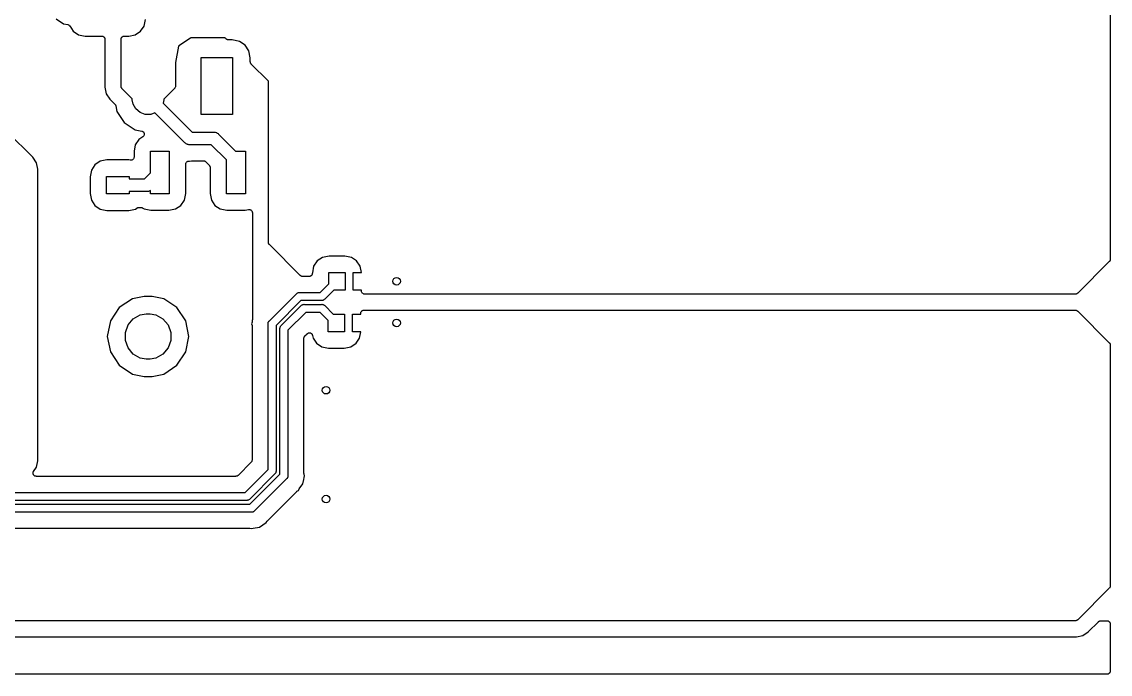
# Model space of a CAD drawing. Extents: x 50 to 248, y -151 to -36.
# Drawn here: x 161.6 to 247.8, y -151.3 to -99.6 of the extents above; entities that cross this region are included whole.
import ezdxf

# ---------------------------------------------------------------- set-up
doc = ezdxf.new("R2010")
doc.units = 0
doc.header["$MEASUREMENT"] = 0
doc.layers.add('BLACK', color=7, linetype='CONTINUOUS')

msp = doc.modelspace()

# ---------------------------------------------------------------- linework, layer by layer
at = {"layer": 'BLACK', "linetype": 'CONTINUOUS'}
for p, q in [((247.829, -94.9622), (247.829, -118.398)), ((164.278, -99.3201), (164.863, -99.7113)), ((164.863, -99.7113), (165.193, -99.7769)), ((165.193, -99.7769), (165.203, -99.7809)), ((165.203, -99.7809), (165.214, -99.7821)), ((165.214, -99.7821), (165.244, -99.7968)), ((165.244, -99.7968), (165.275, -99.8088)), ((165.275, -99.8088), (165.284, -99.8162)), ((165.284, -99.8162), (165.294, -99.8211)), ((165.294, -99.8211), (165.317, -99.8451)), ((165.317, -99.8451), (165.341, -99.867)), ((165.341, -99.867), (165.347, -99.8768)), ((165.347, -99.8768), (165.355, -99.8849)), ((165.355, -99.8849), (165.638, -100.31)), ((170.97, -100.31), (171.25, -99.8895)), ((171.25, -99.8895), (171.354, -99.369)), ((165.638, -100.31), (166.058, -100.59)), ((166.058, -100.59), (166.579, -100.694)), ((166.579, -100.694), (167.894, -100.694)), ((167.894, -100.694), (167.916, -100.698)), ((167.916, -100.698), (167.938, -100.698)), ((167.938, -100.698), (167.959, -100.705)), ((167.959, -100.705), (167.981, -100.709)), ((167.981, -100.709), (168, -100.72)), ((168, -100.72), (168.021, -100.728)), ((168.021, -100.728), (168.038, -100.742)), ((168.038, -100.742), (168.057, -100.753)), ((168.057, -100.753), (168.072, -100.77)), ((168.072, -100.77), (168.089, -100.785)), ((168.089, -100.785), (168.1, -100.804)), ((168.1, -100.804), (168.114, -100.821)), ((168.114, -100.821), (168.122, -100.842)), ((168.122, -100.842), (168.133, -100.861)), ((168.133, -100.861), (168.137, -100.883)), ((168.137, -100.883), (168.144, -100.904)), ((168.144, -100.904), (168.144, -100.926)), ((168.144, -100.926), (168.148, -100.948)), ((169.418, -100.948), (169.422, -100.926)), ((169.422, -100.904), (169.429, -100.883)), ((169.422, -100.926), (169.422, -100.904)), ((169.429, -100.883), (169.433, -100.861)), ((169.433, -100.861), (169.444, -100.842)), ((169.444, -100.842), (169.452, -100.821)), ((169.452, -100.821), (169.466, -100.804)), ((169.466, -100.804), (169.477, -100.785)), ((169.477, -100.785), (169.494, -100.77)), ((169.494, -100.77), (169.509, -100.753)), ((169.509, -100.753), (169.528, -100.742)), ((169.528, -100.742), (169.545, -100.728)), ((169.545, -100.728), (169.566, -100.72)), ((169.566, -100.72), (169.585, -100.709)), ((169.585, -100.709), (169.607, -100.705)), ((169.607, -100.705), (169.628, -100.698)), ((169.628, -100.698), (169.65, -100.698)), ((169.65, -100.698), (169.672, -100.694)), ((169.672, -100.694), (170.029, -100.694)), ((170.029, -100.694), (170.55, -100.59)), ((170.55, -100.59), (170.97, -100.31)), ((174.917, -100.845), (174.011, -101.459)), ((174.918, -100.845), (174.917, -100.845)), ((174.953, -100.838), (174.918, -100.845)), ((177.648, -100.838), (174.953, -100.838)), ((177.671, -100.843), (177.648, -100.838)), ((177.691, -100.856), (177.671, -100.843)), ((177.755, -100.92), (177.691, -100.856)), ((177.764, -100.927), (177.755, -100.92)), ((177.771, -100.935), (177.764, -100.927)), ((177.8, -100.952), (177.771, -100.935)), ((168.148, -100.948), (168.148, -104.75)), ((169.418, -104.67), (169.418, -100.948)), ((173.985, -101.498), (173.738, -102.78)), ((173.994, -101.476), (173.985, -101.498)), ((174.011, -101.459), (173.994, -101.476)), ((177.827, -100.971), (177.8, -100.952)), ((177.838, -100.974), (177.827, -100.971)), ((177.848, -100.979), (177.838, -100.974)), ((177.881, -100.985), (177.848, -100.979)), ((177.913, -100.994), (177.881, -100.985)), ((177.924, -100.993), (177.913, -100.994)), ((177.935, -100.995), (177.924, -100.993)), ((178.241, -100.995), (177.935, -100.995)), ((178.801, -101.106), (178.241, -100.995)), ((179.255, -101.409), (178.801, -101.106)), ((179.558, -101.863), (179.255, -101.409)), ((175.766, -106.898), (175.766, -102.398)), ((175.766, -102.398), (178.266, -102.398)), ((178.266, -102.398), (178.266, -106.898)), ((179.669, -102.423), (179.558, -101.863)), ((179.669, -102.729), (179.669, -102.423)), ((173.738, -102.78), (173.736, -102.804)), ((173.736, -102.804), (173.736, -104.67)), ((179.671, -102.74), (179.669, -102.729)), ((179.67, -102.751), (179.671, -102.74)), ((179.679, -102.783), (179.67, -102.751)), ((179.685, -102.816), (179.679, -102.783)), ((179.69, -102.826), (179.685, -102.816)), ((179.693, -102.837), (179.69, -102.826)), ((179.712, -102.864), (179.693, -102.837)), ((179.729, -102.893), (179.712, -102.864)), ((179.737, -102.9), (179.729, -102.893)), ((179.744, -102.909), (179.737, -102.9)), ((181.084, -104.249), (179.744, -102.909)), ((181.097, -104.269), (181.084, -104.249)), ((181.102, -104.292), (181.097, -104.269)), ((181.102, -117.053), (181.102, -104.292)), ((168.148, -104.75), (168.249, -105.259)), ((169.42, -104.681), (169.418, -104.67)), ((169.419, -104.692), (169.42, -104.681)), ((169.428, -104.724), (169.419, -104.692)), ((169.433, -104.757), (169.428, -104.724)), ((169.439, -104.766), (169.433, -104.757)), ((169.442, -104.777), (169.439, -104.766)), ((169.461, -104.804), (169.442, -104.777)), ((169.477, -104.833), (169.461, -104.804)), ((169.486, -104.84), (169.477, -104.833)), ((169.492, -104.849), (169.486, -104.84)), ((170.316, -105.673), (169.492, -104.849)), ((173.662, -104.849), (172.816, -105.695)), ((173.668, -104.84), (173.662, -104.849)), ((173.677, -104.833), (173.668, -104.84)), ((173.693, -104.804), (173.677, -104.833)), ((173.712, -104.777), (173.693, -104.804)), ((173.715, -104.766), (173.712, -104.777)), ((173.721, -104.757), (173.715, -104.766)), ((173.726, -104.724), (173.721, -104.757)), ((173.735, -104.692), (173.726, -104.724)), ((173.736, -104.67), (173.734, -104.681)), ((173.734, -104.681), (173.735, -104.692)), ((168.249, -105.259), (168.538, -105.691)), ((168.538, -105.691), (168.937, -106.09)), ((168.937, -106.09), (168.955, -106.115)), ((168.955, -106.115), (168.975, -106.138)), ((170.316, -105.757), (170.316, -105.673)), ((170.373, -106.082), (170.316, -105.757)), ((170.594, -106.464), (170.373, -106.082)), ((172.816, -105.757), (172.769, -106.022)), ((172.769, -106.022), (175.053, -108.306)), ((172.816, -105.695), (172.816, -105.757)), ((168.975, -106.138), (168.98, -106.151)), ((168.98, -106.151), (168.988, -106.163)), ((168.988, -106.163), (168.996, -106.192)), ((168.996, -106.192), (169.007, -106.221)), ((169.007, -106.221), (169.097, -106.671)), ((169.097, -106.671), (169.676, -107.538)), ((170.931, -106.747), (170.594, -106.464)), ((171.346, -106.898), (170.931, -106.747)), ((171.786, -106.898), (171.346, -106.898)), ((172.112, -106.779), (171.786, -106.898)), ((174.477, -109.144), (172.112, -106.779)), ((178.266, -106.898), (175.766, -106.898)), ((169.676, -107.538), (170.543, -108.117)), ((162.424, -110.304), (160.46, -108.34)), ((170.543, -108.117), (171.057, -108.22)), ((171.148, -108.68), (170.833, -108.89)), ((171.057, -108.22), (171.088, -108.232)), ((171.088, -108.232), (171.12, -108.241)), ((171.12, -108.241), (171.129, -108.248)), ((171.129, -108.248), (171.139, -108.252)), ((171.139, -108.252), (171.164, -108.274)), ((171.172, -108.657), (171.148, -108.68)), ((171.164, -108.274), (171.191, -108.293)), ((171.198, -108.636), (171.172, -108.657)), ((171.191, -108.293), (171.197, -108.302)), ((171.197, -108.302), (171.205, -108.31)), ((171.204, -108.627), (171.198, -108.636)), ((171.212, -108.619), (171.204, -108.627)), ((171.205, -108.31), (171.221, -108.339)), ((171.227, -108.589), (171.212, -108.619)), ((171.221, -108.339), (171.24, -108.366)), ((171.244, -108.561), (171.227, -108.589)), ((171.24, -108.366), (171.242, -108.377)), ((171.242, -108.377), (171.248, -108.387)), ((171.246, -108.55), (171.244, -108.561)), ((171.251, -108.54), (171.246, -108.55)), ((171.248, -108.387), (171.253, -108.42)), ((171.255, -108.507), (171.251, -108.54)), ((171.253, -108.42), (171.261, -108.452)), ((171.261, -108.474), (171.255, -108.507)), ((171.261, -108.452), (171.259, -108.463)), ((171.259, -108.463), (171.261, -108.474)), ((175.053, -108.306), (176.762, -108.306)), ((176.762, -108.306), (176.828, -108.3)), ((176.828, -108.3), (176.892, -108.317)), ((176.892, -108.317), (176.958, -108.329)), ((176.958, -108.329), (176.977, -108.34)), ((176.977, -108.34), (176.999, -108.346)), ((176.999, -108.346), (177.053, -108.384)), ((177.053, -108.384), (177.11, -108.417)), ((177.11, -108.417), (177.153, -108.468)), ((177.153, -108.468), (178.491, -109.806)), ((170.553, -109.31), (170.449, -109.831)), ((170.833, -108.89), (170.553, -109.31)), ((174.52, -109.195), (174.477, -109.144)), ((174.577, -109.228), (174.52, -109.195)), ((174.631, -109.266), (174.577, -109.228)), ((174.653, -109.272), (174.631, -109.266)), ((174.672, -109.283), (174.653, -109.272)), ((174.738, -109.295), (174.672, -109.283)), ((174.802, -109.312), (174.738, -109.295)), ((174.868, -109.306), (174.802, -109.312)), ((176.577, -109.306), (174.868, -109.306)), ((177.784, -110.513), (176.577, -109.306)), ((162.713, -110.736), (162.424, -110.304)), ((170.41, -110.418), (170.39, -110.453)), ((170.432, -110.382), (170.41, -110.418)), ((170.434, -110.377), (170.432, -110.38)), ((170.432, -110.38), (170.432, -110.382)), ((170.441, -110.336), (170.434, -110.377)), ((170.449, -110.296), (170.441, -110.336)), ((170.449, -109.831), (170.449, -110.29)), ((170.449, -110.29), (170.449, -110.293)), ((170.449, -110.293), (170.449, -110.296)), ((171.749, -111.546), (171.749, -109.806)), ((171.749, -109.806), (173.244, -109.806)), ((173.244, -109.806), (173.244, -113.206)), ((178.491, -109.806), (179.279, -109.806)), ((179.279, -109.806), (179.279, -113.206)), ((162.814, -111.245), (162.713, -110.736)), ((162.814, -134.373), (162.814, -111.245)), ((167.348, -110.902), (167.068, -111.322)), ((167.768, -110.622), (167.348, -110.902)), ((168.289, -110.518), (167.768, -110.622)), ((170.039, -110.518), (168.289, -110.518)), ((170.146, -110.539), (170.039, -110.518)), ((170.148, -110.539), (170.146, -110.539)), ((170.151, -110.54), (170.148, -110.539)), ((170.192, -110.54), (170.151, -110.54)), ((170.234, -110.541), (170.192, -110.54)), ((170.236, -110.54), (170.234, -110.541)), ((170.239, -110.54), (170.236, -110.54)), ((170.278, -110.526), (170.239, -110.54)), ((170.317, -110.513), (170.278, -110.526)), ((170.32, -110.511), (170.317, -110.513)), ((170.322, -110.51), (170.32, -110.511)), ((170.354, -110.484), (170.322, -110.51)), ((170.386, -110.458), (170.354, -110.484)), ((170.388, -110.455), (170.386, -110.458)), ((170.39, -110.453), (170.388, -110.455)), ((174.544, -110.855), (174.552, -110.814)), ((174.544, -110.857), (174.544, -110.855)), ((174.544, -110.86), (174.544, -110.857)), ((174.544, -113.181), (174.544, -110.86)), ((174.552, -110.814), (174.559, -110.773)), ((174.559, -110.773), (174.561, -110.771)), ((174.561, -110.768), (174.583, -110.733)), ((174.561, -110.771), (174.561, -110.768)), ((174.583, -110.733), (174.603, -110.697)), ((174.603, -110.697), (174.605, -110.695)), ((174.605, -110.695), (174.607, -110.693)), ((174.607, -110.693), (174.639, -110.667)), ((174.639, -110.667), (174.671, -110.64)), ((174.671, -110.64), (174.673, -110.639)), ((174.673, -110.639), (174.676, -110.637)), ((174.676, -110.637), (174.715, -110.624)), ((174.715, -110.624), (174.754, -110.61)), ((174.754, -110.61), (174.757, -110.61)), ((174.757, -110.61), (174.759, -110.609)), ((174.759, -110.609), (174.801, -110.61)), ((174.801, -110.61), (174.842, -110.61)), ((174.842, -110.61), (174.845, -110.611)), ((174.845, -110.611), (174.996, -110.581)), ((174.845, -110.611), (174.845, -110.611)), ((174.996, -110.581), (175.021, -110.58)), ((175.021, -110.58), (175.045, -110.576)), ((175.045, -110.576), (175.946, -110.576)), ((175.946, -110.576), (175.957, -110.578)), ((175.957, -110.578), (175.968, -110.577)), ((175.968, -110.577), (176, -110.586)), ((176, -110.586), (176.033, -110.591)), ((176.033, -110.591), (176.042, -110.597)), ((176.042, -110.597), (176.053, -110.6)), ((176.053, -110.6), (176.08, -110.619)), ((176.08, -110.619), (176.109, -110.635)), ((176.109, -110.635), (176.116, -110.644)), ((176.116, -110.644), (176.125, -110.65)), ((176.125, -110.65), (176.41, -110.935)), ((176.41, -110.935), (176.416, -110.944)), ((176.416, -110.944), (176.425, -110.951)), ((176.425, -110.951), (176.441, -110.98)), ((176.441, -110.98), (176.46, -111.007)), ((176.46, -111.007), (176.463, -111.018)), ((176.463, -111.018), (176.469, -111.028)), ((176.469, -111.028), (176.475, -111.06)), ((176.475, -111.06), (176.483, -111.092)), ((176.483, -111.092), (176.482, -111.104)), ((176.482, -111.104), (176.484, -111.115)), ((176.484, -111.115), (176.484, -113.181)), ((177.784, -113.206), (177.784, -110.513)), ((167.068, -111.322), (166.964, -111.843)), ((166.964, -111.843), (166.964, -113.188)), ((168.264, -113.213), (168.264, -111.818)), ((168.264, -111.818), (170.064, -111.818)), ((170.064, -111.818), (170.064, -112.015)), ((170.064, -112.015), (171.28, -112.015)), ((171.28, -112.015), (171.749, -111.546)), ((171.465, -113.015), (170.064, -113.015)), ((170.064, -113.015), (170.064, -113.213)), ((171.531, -113.021), (171.465, -113.015)), ((171.595, -113.004), (171.531, -113.021)), ((171.661, -112.993), (171.595, -113.004)), ((171.68, -112.981), (171.661, -112.993)), ((171.702, -112.976), (171.68, -112.981)), ((171.749, -112.942), (171.702, -112.976)), ((171.749, -113.206), (171.749, -112.942)), ((166.964, -113.188), (167.068, -113.709)), ((167.068, -113.709), (167.348, -114.129)), ((170.064, -113.213), (168.264, -113.213)), ((173.244, -113.206), (171.749, -113.206)), ((174.16, -114.122), (174.44, -113.702)), ((174.44, -113.702), (174.544, -113.181)), ((176.484, -113.181), (176.588, -113.702)), ((176.588, -113.702), (176.868, -114.122)), ((179.279, -113.206), (177.784, -113.206)), ((167.348, -114.129), (167.768, -114.409)), ((167.768, -114.409), (168.289, -114.513)), ((168.289, -114.513), (170.039, -114.513)), ((170.039, -114.513), (170.56, -114.409)), ((170.56, -114.409), (170.681, -114.328)), ((170.681, -114.328), (170.709, -114.316)), ((170.709, -114.316), (170.735, -114.301)), ((170.735, -114.301), (170.749, -114.298)), ((170.749, -114.298), (170.762, -114.293)), ((170.762, -114.293), (170.792, -114.291)), ((170.792, -114.291), (170.822, -114.285)), ((170.822, -114.285), (171.002, -114.285)), ((171.002, -114.285), (171.032, -114.291)), ((171.032, -114.291), (171.062, -114.293)), ((171.062, -114.293), (171.075, -114.298)), ((171.075, -114.298), (171.088, -114.301)), ((171.088, -114.301), (171.115, -114.316)), ((171.115, -114.316), (171.143, -114.328)), ((171.143, -114.328), (171.253, -114.402)), ((171.253, -114.402), (171.774, -114.506)), ((171.774, -114.506), (173.219, -114.506)), ((173.219, -114.506), (173.74, -114.402)), ((173.74, -114.402), (174.16, -114.122)), ((176.868, -114.122), (177.288, -114.402)), ((177.288, -114.402), (177.809, -114.506)), ((177.809, -114.506), (179.254, -114.506)), ((179.254, -114.506), (179.528, -114.451)), ((179.528, -114.451), (179.531, -114.451)), ((179.531, -114.451), (179.534, -114.45)), ((179.534, -114.45), (179.575, -114.45)), ((179.575, -114.45), (179.617, -114.449)), ((179.617, -114.449), (179.619, -114.45)), ((179.619, -114.45), (179.622, -114.45)), ((179.622, -114.45), (179.661, -114.464)), ((179.661, -114.464), (179.7, -114.478)), ((179.7, -114.478), (179.702, -114.479)), ((179.702, -114.479), (179.705, -114.48)), ((179.705, -114.48), (179.737, -114.507)), ((179.737, -114.507), (179.769, -114.533)), ((179.769, -114.533), (179.77, -114.535)), ((179.77, -114.535), (179.773, -114.537)), ((179.773, -114.537), (179.793, -114.573)), ((179.793, -114.573), (179.815, -114.608)), ((179.815, -114.608), (179.815, -114.611)), ((179.815, -114.611), (179.817, -114.614)), ((179.817, -114.614), (179.824, -114.654)), ((179.824, -114.654), (179.832, -114.695)), ((179.832, -114.695), (179.832, -114.698)), ((179.832, -114.698), (179.832, -114.7)), ((179.832, -114.7), (179.832, -123.194)), ((181.104, -117.064), (181.102, -117.053)), ((181.103, -117.075), (181.104, -117.064)), ((181.112, -117.107), (181.103, -117.075)), ((181.117, -117.14), (181.112, -117.107)), ((181.123, -117.149), (181.117, -117.14)), ((181.126, -117.16), (181.123, -117.149)), ((181.145, -117.187), (181.126, -117.16)), ((181.161, -117.216), (181.145, -117.187)), ((181.17, -117.223), (181.161, -117.216)), ((181.176, -117.232), (181.17, -117.223)), ((183.629, -119.685), (181.176, -117.232)), ((185.911, -118.142), (185.39, -118.246)), ((187.155, -118.142), (185.911, -118.142)), ((187.676, -118.246), (187.155, -118.142)), ((184.689, -118.946), (184.586, -119.467)), ((184.97, -118.526), (184.689, -118.946)), ((185.39, -118.246), (184.97, -118.526)), ((188.096, -118.526), (187.676, -118.246)), ((188.377, -118.946), (188.096, -118.526)), ((188.475, -119.442), (188.377, -118.946)), ((247.755, -118.577), (245.248, -121.084)), ((247.761, -118.568), (247.755, -118.577)), ((247.77, -118.561), (247.761, -118.568)), ((247.786, -118.532), (247.77, -118.561)), ((247.805, -118.505), (247.786, -118.532)), ((247.808, -118.494), (247.805, -118.505)), ((247.814, -118.485), (247.808, -118.494)), ((247.819, -118.452), (247.814, -118.485)), ((247.828, -118.42), (247.819, -118.452)), ((247.829, -118.398), (247.827, -118.409)), ((247.827, -118.409), (247.828, -118.42)), ((183.639, -119.692), (183.629, -119.685)), ((183.646, -119.7), (183.639, -119.692)), ((183.675, -119.717), (183.646, -119.7)), ((183.702, -119.736), (183.675, -119.717)), ((183.713, -119.739), (183.702, -119.736)), ((183.722, -119.745), (183.713, -119.739)), ((183.755, -119.75), (183.722, -119.745)), ((183.787, -119.759), (183.755, -119.75)), ((183.798, -119.758), (183.787, -119.759)), ((183.809, -119.76), (183.798, -119.758)), ((184.332, -119.76), (183.809, -119.76)), ((184.354, -119.756), (184.332, -119.76)), ((184.376, -119.756), (184.354, -119.756)), ((184.397, -119.748), (184.376, -119.756)), ((184.419, -119.745), (184.397, -119.748)), ((184.438, -119.733), (184.419, -119.745)), ((184.459, -119.726), (184.438, -119.733)), ((184.476, -119.712), (184.459, -119.726)), ((184.495, -119.7), (184.476, -119.712)), ((184.509, -119.683), (184.495, -119.7)), ((184.526, -119.669), (184.509, -119.683)), ((184.537, -119.65), (184.526, -119.669)), ((184.552, -119.633), (184.537, -119.65)), ((184.559, -119.612), (184.552, -119.633)), ((184.57, -119.593), (184.559, -119.612)), ((184.574, -119.571), (184.57, -119.593)), ((184.582, -119.55), (184.574, -119.571)), ((184.586, -119.506), (184.582, -119.528)), ((184.582, -119.528), (184.582, -119.55)), ((184.586, -119.467), (184.586, -119.506)), ((185.885, -120.34), (185.885, -119.442)), ((185.885, -119.442), (187.18, -119.442)), ((187.18, -119.442), (187.18, -120.842)), ((187.82, -120.842), (187.82, -119.442)), ((187.82, -119.442), (188.475, -119.442)), ((185.196, -121.03), (185.885, -120.34)), ((170.329, -121.52), (169.279, -122.221)), ((171.254, -121.336), (170.329, -121.52)), ((171.878, -121.336), (171.254, -121.336)), ((172.803, -121.52), (171.878, -121.336)), ((173.853, -122.221), (172.803, -121.52)), ((181.179, -123.269), (183.316, -121.133)), ((183.316, -121.133), (183.343, -121.1)), ((183.343, -121.1), (183.379, -121.079)), ((183.379, -121.079), (183.414, -121.055)), ((183.414, -121.055), (183.428, -121.051)), ((183.428, -121.051), (183.44, -121.044)), ((183.44, -121.044), (183.481, -121.037)), ((183.481, -121.037), (183.522, -121.026)), ((183.522, -121.026), (183.564, -121.03)), ((183.564, -121.03), (185.196, -121.03)), ((185.45, -121.643), (185.438, -121.65)), ((185.464, -121.64), (185.45, -121.643)), ((185.498, -121.615), (185.464, -121.64)), ((185.535, -121.594), (185.498, -121.615)), ((185.562, -121.562), (185.535, -121.594)), ((186.282, -120.842), (185.562, -121.562)), ((187.18, -120.842), (186.282, -120.842)), ((188.475, -120.842), (187.82, -120.842)), ((188.471, -120.943), (188.472, -120.901)), ((188.472, -120.945), (188.471, -120.943)), ((188.472, -120.86), (188.473, -120.857)), ((188.472, -120.901), (188.472, -120.86)), ((188.472, -120.948), (188.472, -120.945)), ((188.486, -120.987), (188.472, -120.948)), ((188.473, -120.854), (188.475, -120.842)), ((188.473, -120.857), (188.473, -120.854)), ((188.499, -121.026), (188.486, -120.987)), ((188.501, -121.028), (188.499, -121.026)), ((188.502, -121.031), (188.501, -121.028)), ((188.529, -121.063), (188.502, -121.031)), ((188.555, -121.095), (188.529, -121.063)), ((188.557, -121.096), (188.555, -121.095)), ((188.559, -121.099), (188.557, -121.096)), ((188.595, -121.119), (188.559, -121.099)), ((188.63, -121.141), (188.595, -121.119)), ((188.633, -121.141), (188.63, -121.141)), ((188.635, -121.143), (188.633, -121.141)), ((188.676, -121.15), (188.635, -121.143)), ((188.716, -121.158), (188.676, -121.15)), ((188.719, -121.158), (188.716, -121.158)), ((188.722, -121.158), (188.719, -121.158)), ((245.069, -121.158), (188.722, -121.158)), ((245.08, -121.156), (245.069, -121.158)), ((245.091, -121.157), (245.08, -121.156)), ((245.123, -121.148), (245.091, -121.157)), ((245.156, -121.143), (245.123, -121.148)), ((245.165, -121.137), (245.156, -121.143)), ((245.176, -121.134), (245.165, -121.137)), ((245.203, -121.115), (245.176, -121.134)), ((245.232, -121.099), (245.203, -121.115)), ((245.239, -121.09), (245.232, -121.099)), ((245.248, -121.084), (245.239, -121.09)), ((169.279, -122.221), (168.578, -123.271)), ((174.554, -123.271), (173.853, -122.221)), ((183.682, -121.665), (181.712, -123.635)), ((182.119, -123.658), (183.705, -122.072)), ((185.314, -121.665), (183.682, -121.665)), ((183.705, -122.072), (183.732, -122.04)), ((183.732, -122.04), (183.769, -122.019)), ((183.769, -122.019), (183.803, -121.995)), ((183.803, -121.995), (183.817, -121.991)), ((183.817, -121.991), (183.829, -121.984)), ((183.829, -121.984), (183.871, -121.977)), ((183.871, -121.977), (183.911, -121.966)), ((183.911, -121.966), (183.953, -121.97)), ((183.953, -121.97), (185.314, -121.97)), ((185.356, -121.669), (185.314, -121.665)), ((185.314, -121.97), (185.356, -121.966)), ((185.396, -121.658), (185.356, -121.669)), ((185.356, -121.966), (185.396, -121.977)), ((185.438, -121.65), (185.396, -121.658)), ((185.396, -121.977), (185.438, -121.984)), ((185.438, -121.984), (185.45, -121.991)), ((185.45, -121.991), (185.464, -121.995)), ((185.464, -121.995), (185.498, -122.019)), ((185.498, -122.019), (185.535, -122.04)), ((185.535, -122.04), (185.562, -122.072)), ((185.562, -122.072), (186.234, -122.744)), ((188.48, -122.523), (188.506, -122.491)), ((188.506, -122.491), (188.508, -122.49)), ((188.508, -122.49), (188.51, -122.487)), ((188.51, -122.487), (188.546, -122.467)), ((188.546, -122.467), (188.581, -122.445)), ((188.581, -122.445), (188.584, -122.445)), ((188.584, -122.445), (188.587, -122.443)), ((188.587, -122.443), (188.627, -122.436)), ((188.627, -122.436), (188.668, -122.428)), ((188.668, -122.428), (188.671, -122.428)), ((188.671, -122.428), (188.674, -122.428)), ((188.674, -122.428), (245.069, -122.428)), ((245.069, -122.428), (245.08, -122.43)), ((245.08, -122.43), (245.091, -122.429)), ((245.091, -122.429), (245.123, -122.438)), ((245.123, -122.438), (245.156, -122.443)), ((245.156, -122.443), (245.165, -122.449)), ((245.165, -122.449), (245.176, -122.452)), ((245.176, -122.452), (245.203, -122.471)), ((245.203, -122.471), (245.232, -122.487)), ((245.232, -122.487), (245.239, -122.496)), ((245.239, -122.496), (245.248, -122.502)), ((245.248, -122.502), (247.755, -125.009)), ((168.578, -123.271), (168.332, -124.508)), ((169.983, -123.594), (170.391, -123.108)), ((170.391, -123.108), (170.941, -122.79)), ((170.941, -122.79), (171.409, -122.708)), ((171.409, -122.708), (171.723, -122.708)), ((171.723, -122.708), (172.191, -122.79)), ((172.191, -122.79), (172.741, -123.108)), ((172.741, -123.108), (173.149, -123.594)), ((174.8, -124.508), (174.554, -123.271)), ((179.802, -123.372), (179.775, -123.503)), ((179.827, -123.244), (179.802, -123.372)), ((179.802, -123.372), (179.802, -123.372)), ((179.828, -123.219), (179.827, -123.244)), ((179.832, -123.194), (179.828, -123.219)), ((181.098, -123.381), (181.102, -123.367)), ((181.102, -123.367), (181.126, -123.333)), ((181.126, -123.333), (181.147, -123.296)), ((181.147, -123.296), (181.179, -123.269)), ((184.071, -122.605), (182.651, -124.024)), ((185.196, -122.605), (184.071, -122.605)), ((185.837, -123.246), (185.196, -122.605)), ((185.837, -124.144), (185.837, -123.246)), ((186.234, -122.744), (187.132, -122.744)), ((187.132, -122.744), (187.132, -124.144)), ((187.772, -124.144), (187.772, -122.744)), ((187.772, -122.744), (188.427, -122.744)), ((188.422, -122.643), (188.423, -122.641)), ((188.423, -122.685), (188.422, -122.643)), ((188.423, -122.638), (188.438, -122.599)), ((188.423, -122.641), (188.423, -122.638)), ((188.423, -122.726), (188.423, -122.685)), ((188.424, -122.729), (188.423, -122.726)), ((188.424, -122.732), (188.424, -122.729)), ((188.427, -122.744), (188.424, -122.732)), ((188.438, -122.599), (188.451, -122.56)), ((188.451, -122.56), (188.453, -122.558)), ((188.453, -122.558), (188.454, -122.555)), ((188.454, -122.555), (188.48, -122.523)), ((169.766, -124.191), (169.983, -123.594)), ((169.766, -124.825), (169.766, -124.191)), ((173.149, -123.594), (173.366, -124.191)), ((173.366, -124.191), (173.366, -124.825)), ((179.775, -123.503), (179.802, -123.635)), ((179.802, -123.635), (179.802, -123.66)), ((179.802, -123.66), (179.807, -123.685)), ((179.807, -123.685), (179.807, -134.318)), ((181.073, -123.475), (181.084, -123.435)), ((181.077, -123.517), (181.073, -123.475)), ((181.077, -135.056), (181.077, -123.517)), ((181.084, -123.435), (181.091, -123.393)), ((181.091, -123.393), (181.098, -123.381)), ((181.712, -123.635), (181.712, -135.174)), ((182.013, -123.865), (182.024, -123.824)), ((182.016, -123.906), (182.013, -123.865)), ((182.016, -135.445), (182.016, -123.906)), ((182.024, -123.824), (182.031, -123.782)), ((182.031, -123.782), (182.038, -123.77)), ((182.038, -123.77), (182.042, -123.756)), ((182.042, -123.756), (182.066, -123.722)), ((182.066, -123.722), (182.087, -123.685)), ((182.087, -123.685), (182.119, -123.658)), ((182.651, -124.024), (182.651, -135.563)), ((184.258, -124.244), (184.293, -124.237)), ((184.293, -124.237), (184.328, -124.228)), ((184.328, -124.228), (184.336, -124.228)), ((184.336, -124.228), (184.345, -124.227)), ((184.345, -124.227), (184.38, -124.232)), ((184.38, -124.232), (184.416, -124.235)), ((184.416, -124.235), (184.423, -124.239)), ((187.132, -124.144), (185.837, -124.144)), ((188.427, -124.144), (187.772, -124.144)), ((188.328, -124.64), (188.427, -124.144)), ((168.332, -124.508), (168.578, -125.745)), ((169.983, -125.422), (169.766, -124.825)), ((173.366, -124.825), (173.149, -125.422)), ((174.554, -125.745), (174.8, -124.508)), ((183.921, -124.655), (183.923, -124.644)), ((183.921, -135.395), (183.921, -124.655)), ((183.922, -124.633), (183.931, -124.601)), ((183.923, -124.644), (183.922, -124.633)), ((183.931, -124.601), (183.937, -124.569)), ((183.937, -124.569), (183.942, -124.559)), ((183.942, -124.559), (183.945, -124.548)), ((183.945, -124.548), (183.964, -124.521)), ((183.964, -124.521), (183.981, -124.492)), ((183.981, -124.492), (183.989, -124.485)), ((183.989, -124.485), (183.996, -124.476)), ((183.996, -124.476), (184.171, -124.301)), ((184.171, -124.301), (184.177, -124.296)), ((184.177, -124.296), (184.183, -124.29)), ((184.183, -124.29), (184.213, -124.271)), ((184.213, -124.271), (184.243, -124.25)), ((184.243, -124.25), (184.251, -124.248)), ((184.251, -124.248), (184.258, -124.244)), ((184.423, -124.239), (184.432, -124.24)), ((184.432, -124.24), (184.463, -124.257)), ((184.463, -124.257), (184.496, -124.273)), ((184.496, -124.273), (184.502, -124.279)), ((184.502, -124.279), (184.509, -124.283)), ((184.509, -124.283), (184.533, -124.31)), ((184.533, -124.31), (184.558, -124.335)), ((184.558, -124.335), (184.562, -124.343)), ((184.562, -124.343), (184.567, -124.349)), ((184.567, -124.349), (184.58, -124.382)), ((184.58, -124.382), (184.595, -124.415)), ((184.595, -124.415), (184.596, -124.423)), ((184.596, -124.423), (184.599, -124.431)), ((184.599, -124.431), (184.641, -124.64)), ((184.641, -124.64), (184.921, -125.06)), ((184.921, -125.06), (185.341, -125.34)), ((187.628, -125.34), (188.048, -125.06)), ((188.048, -125.06), (188.328, -124.64)), ((247.755, -125.009), (247.761, -125.018)), ((247.761, -125.018), (247.77, -125.025)), ((247.77, -125.025), (247.786, -125.054)), ((247.786, -125.054), (247.805, -125.081)), ((247.805, -125.081), (247.808, -125.092)), ((247.808, -125.092), (247.814, -125.101)), ((168.578, -125.745), (169.279, -126.795)), ((170.391, -125.908), (169.983, -125.422)), ((170.941, -126.226), (170.391, -125.908)), ((172.741, -125.908), (172.191, -126.226)), ((173.149, -125.422), (172.741, -125.908)), ((173.853, -126.795), (174.554, -125.745)), ((185.341, -125.34), (185.862, -125.444)), ((185.862, -125.444), (187.107, -125.444)), ((187.107, -125.444), (187.628, -125.34)), ((247.814, -125.101), (247.819, -125.134)), ((247.819, -125.134), (247.828, -125.166)), ((247.828, -125.166), (247.827, -125.177)), ((247.827, -125.177), (247.829, -125.188)), ((247.829, -125.188), (247.829, -144.306)), ((169.279, -126.795), (170.329, -127.496)), ((171.409, -126.308), (170.941, -126.226)), ((171.723, -126.308), (171.409, -126.308)), ((172.191, -126.226), (171.723, -126.308)), ((172.803, -127.496), (173.853, -126.795)), ((170.329, -127.496), (171.254, -127.68)), ((171.254, -127.68), (171.878, -127.68)), ((171.878, -127.68), (172.803, -127.496)), ((162.713, -134.882), (162.814, -134.373)), ((179.732, -134.498), (178.694, -135.536)), ((179.739, -134.489), (179.732, -134.498)), ((179.747, -134.481), (179.739, -134.489)), ((179.764, -134.453), (179.747, -134.481)), ((179.783, -134.426), (179.764, -134.453)), ((179.786, -134.415), (179.783, -134.426)), ((179.791, -134.405), (179.786, -134.415)), ((179.797, -134.372), (179.791, -134.405)), ((179.806, -134.34), (179.797, -134.372)), ((179.807, -134.318), (179.805, -134.329)), ((179.805, -134.329), (179.806, -134.34)), ((162.449, -135.384), (162.451, -135.348)), ((162.451, -135.392), (162.449, -135.384)), ((162.451, -135.312), (162.454, -135.305)), ((162.451, -135.348), (162.451, -135.312)), ((162.451, -135.401), (162.451, -135.392)), ((162.463, -135.434), (162.451, -135.401)), ((162.454, -135.296), (162.469, -135.263)), ((162.454, -135.305), (162.454, -135.296)), ((162.473, -135.469), (162.463, -135.434)), ((162.469, -135.263), (162.481, -135.23)), ((162.481, -135.23), (162.487, -135.223)), ((162.487, -135.223), (162.49, -135.215)), ((162.49, -135.215), (162.713, -134.882)), ((179.252, -136.881), (181.077, -135.056)), ((181.609, -135.422), (179.618, -137.413)), ((179.641, -137.82), (182.016, -135.445)), ((181.641, -135.395), (181.609, -135.422)), ((181.662, -135.358), (181.641, -135.395)), ((181.686, -135.324), (181.662, -135.358)), ((181.69, -135.31), (181.686, -135.324)), ((181.697, -135.298), (181.69, -135.31)), ((181.704, -135.256), (181.697, -135.298)), ((181.715, -135.215), (181.704, -135.256)), ((181.712, -135.174), (181.715, -135.215)), ((183.926, -135.42), (183.921, -135.395)), ((183.926, -135.445), (183.926, -135.42)), ((183.952, -135.577), (183.926, -135.445)), ((162.478, -135.476), (162.473, -135.469)), ((162.481, -135.484), (162.478, -135.476)), ((162.504, -135.511), (162.481, -135.484)), ((162.526, -135.54), (162.504, -135.511)), ((162.532, -135.545), (162.526, -135.54)), ((162.538, -135.551), (162.532, -135.545)), ((162.569, -135.569), (162.538, -135.551)), ((162.599, -135.589), (162.569, -135.569)), ((162.607, -135.591), (162.599, -135.589)), ((162.614, -135.595), (162.607, -135.591)), ((162.65, -135.602), (162.614, -135.595)), ((162.685, -135.61), (162.65, -135.602)), ((162.693, -135.609), (162.685, -135.61)), ((162.701, -135.611), (162.693, -135.609)), ((178.514, -135.611), (162.701, -135.611)), ((178.525, -135.609), (178.514, -135.611)), ((178.536, -135.61), (178.525, -135.609)), ((178.568, -135.601), (178.536, -135.61)), ((178.601, -135.595), (178.568, -135.601)), ((178.611, -135.59), (178.601, -135.595)), ((178.622, -135.587), (178.611, -135.59)), ((178.649, -135.568), (178.622, -135.587)), ((178.677, -135.551), (178.649, -135.568)), ((178.685, -135.543), (178.677, -135.551)), ((178.694, -135.536), (178.685, -135.543)), ((182.549, -135.811), (180.007, -138.353)), ((182.581, -135.784), (182.549, -135.811)), ((182.602, -135.747), (182.581, -135.784)), ((182.626, -135.713), (182.602, -135.747)), ((182.63, -135.699), (182.626, -135.713)), ((182.637, -135.687), (182.63, -135.699)), ((182.644, -135.645), (182.637, -135.687)), ((182.655, -135.605), (182.644, -135.645)), ((182.651, -135.563), (182.655, -135.605)), ((183.553, -136.609), (183.829, -136.196)), ((183.829, -136.196), (183.897, -135.856)), ((183.897, -135.856), (183.926, -135.708)), ((183.897, -135.856), (183.897, -135.856)), ((183.926, -135.708), (183.952, -135.577)), ((183.926, -135.708), (183.926, -135.708)), ((115.134, -136.881), (179.252, -136.881)), ((181.023, -139.132), (183.328, -136.827)), ((183.328, -136.827), (183.349, -136.813)), ((183.349, -136.813), (183.367, -136.796)), ((183.367, -136.796), (183.478, -136.721)), ((183.478, -136.721), (183.553, -136.609)), ((183.553, -136.609), (183.553, -136.609)), ((114.745, -137.82), (179.641, -137.82)), ((179.37, -137.516), (115.016, -137.516)), ((179.411, -137.519), (179.37, -137.516)), ((179.452, -137.508), (179.411, -137.519)), ((179.494, -137.501), (179.452, -137.508)), ((179.506, -137.494), (179.494, -137.501)), ((179.52, -137.49), (179.506, -137.494)), ((179.554, -137.466), (179.52, -137.49)), ((179.591, -137.445), (179.554, -137.466)), ((179.618, -137.413), (179.591, -137.445)), ((179.759, -138.455), (114.627, -138.455)), ((179.801, -138.459), (179.759, -138.455)), ((179.841, -138.448), (179.801, -138.459)), ((179.883, -138.441), (179.841, -138.448)), ((179.895, -138.434), (179.883, -138.441)), ((179.909, -138.43), (179.895, -138.434)), ((179.943, -138.406), (179.909, -138.43)), ((179.98, -138.385), (179.943, -138.406)), ((180.007, -138.353), (179.98, -138.385)), ((131.379, -139.725), (179.591, -139.725)), ((179.591, -139.725), (179.616, -139.73)), ((179.616, -139.73), (179.641, -139.73)), ((179.641, -139.73), (179.773, -139.756)), ((179.773, -139.756), (179.904, -139.73)), ((179.904, -139.73), (180.392, -139.633)), ((179.904, -139.73), (179.904, -139.73)), ((180.392, -139.633), (180.917, -139.282)), ((180.917, -139.282), (180.992, -139.171)), ((180.992, -139.171), (181.009, -139.153)), ((181.009, -139.153), (181.023, -139.132)), ((247.755, -144.485), (245.248, -146.992)), ((247.761, -144.476), (247.755, -144.485)), ((247.77, -144.469), (247.761, -144.476)), ((247.786, -144.44), (247.77, -144.469)), ((247.805, -144.413), (247.786, -144.44)), ((247.808, -144.402), (247.805, -144.413)), ((247.814, -144.393), (247.808, -144.402)), ((247.819, -144.36), (247.814, -144.393)), ((247.828, -144.328), (247.819, -144.36)), ((247.829, -144.306), (247.827, -144.317)), ((247.827, -144.317), (247.828, -144.328)), ((245.069, -147.066), (141.973, -147.066)), ((245.08, -147.064), (245.069, -147.066)), ((245.091, -147.065), (245.08, -147.064)), ((245.123, -147.056), (245.091, -147.065)), ((245.156, -147.051), (245.123, -147.056)), ((245.165, -147.045), (245.156, -147.051)), ((245.176, -147.042), (245.165, -147.045)), ((245.203, -147.023), (245.176, -147.042)), ((245.232, -147.007), (245.203, -147.023)), ((245.239, -146.998), (245.232, -147.007)), ((245.248, -146.992), (245.239, -146.998)), ((246.09, -147.946), (246.896, -147.14)), ((246.896, -147.14), (246.905, -147.134)), ((246.905, -147.134), (246.912, -147.125)), ((246.912, -147.125), (246.941, -147.109)), ((246.941, -147.109), (246.968, -147.09)), ((246.968, -147.09), (246.979, -147.087)), ((246.979, -147.087), (246.988, -147.081)), ((246.988, -147.081), (247.021, -147.076)), ((247.021, -147.076), (247.053, -147.067)), ((247.053, -147.067), (247.064, -147.068)), ((247.064, -147.068), (247.075, -147.066)), ((247.075, -147.066), (247.575, -147.066)), ((247.575, -147.066), (247.597, -147.07)), ((247.597, -147.07), (247.619, -147.07)), ((247.619, -147.07), (247.64, -147.077)), ((247.64, -147.077), (247.662, -147.081)), ((247.662, -147.081), (247.681, -147.092)), ((247.681, -147.092), (247.702, -147.1)), ((247.702, -147.1), (247.719, -147.114)), ((247.719, -147.114), (247.738, -147.125)), ((247.738, -147.125), (247.753, -147.142)), ((247.753, -147.142), (247.77, -147.157)), ((247.77, -147.157), (247.781, -147.176)), ((247.781, -147.176), (247.795, -147.193)), ((247.795, -147.193), (247.803, -147.214)), ((247.803, -147.214), (247.814, -147.233)), ((247.814, -147.233), (247.818, -147.255)), ((247.818, -147.255), (247.825, -147.276)), ((247.825, -147.276), (247.825, -147.298)), ((247.825, -147.298), (247.829, -147.32)), ((247.829, -147.32), (247.829, -151.055)), ((141.947, -148.336), (245.149, -148.336)), ((245.149, -148.336), (245.658, -148.235)), ((245.658, -148.235), (246.09, -147.946)), ((247.575, -151.309), (51.637, -151.309)), ((247.597, -151.305), (247.575, -151.309)), ((247.619, -151.305), (247.597, -151.305)), ((247.64, -151.298), (247.619, -151.305)), ((247.662, -151.294), (247.64, -151.298)), ((247.681, -151.283), (247.662, -151.294)), ((247.702, -151.275), (247.681, -151.283)), ((247.719, -151.261), (247.702, -151.275)), ((247.738, -151.25), (247.719, -151.261)), ((247.753, -151.233), (247.738, -151.25)), ((247.77, -151.218), (247.753, -151.233)), ((247.781, -151.199), (247.77, -151.218)), ((247.795, -151.182), (247.781, -151.199)), ((247.803, -151.161), (247.795, -151.182)), ((247.814, -151.142), (247.803, -151.161)), ((247.818, -151.12), (247.814, -151.142)), ((247.825, -151.099), (247.818, -151.12)), ((247.829, -151.055), (247.825, -151.077)), ((247.825, -151.077), (247.825, -151.099))]:
    msp.add_line(p, q, dxfattribs=at)
at = {"layer": 'BLACK'}
for centre in [(191.262, -120.142), (191.262, -123.444), (185.674, -128.778), (185.674, -137.414)]:
    msp.add_circle(centre, 0.3, dxfattribs=at)

doc.saveas('drawing.dxf')
